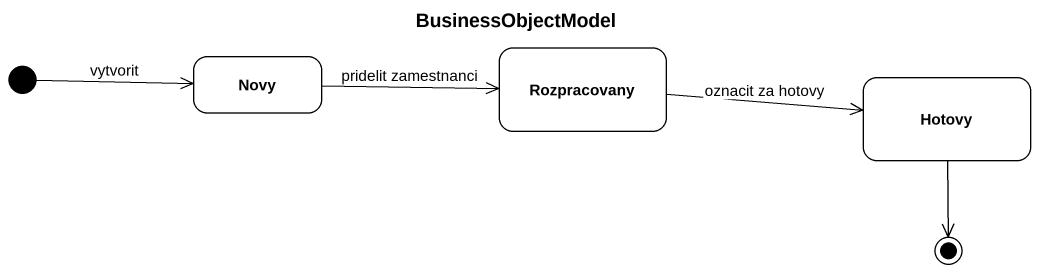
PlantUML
@startuml
title BusinessObjectModel
hide empty description
state Novy
state Rozpracovany
state Hotovy
[*] -right-> Novy : vytvorit
Novy -right-> Rozpracovany : pridelit zamestnanci
Rozpracovany -right-> Hotovy : oznacit za hotovy
Hotovy --> [*]
@enduml
